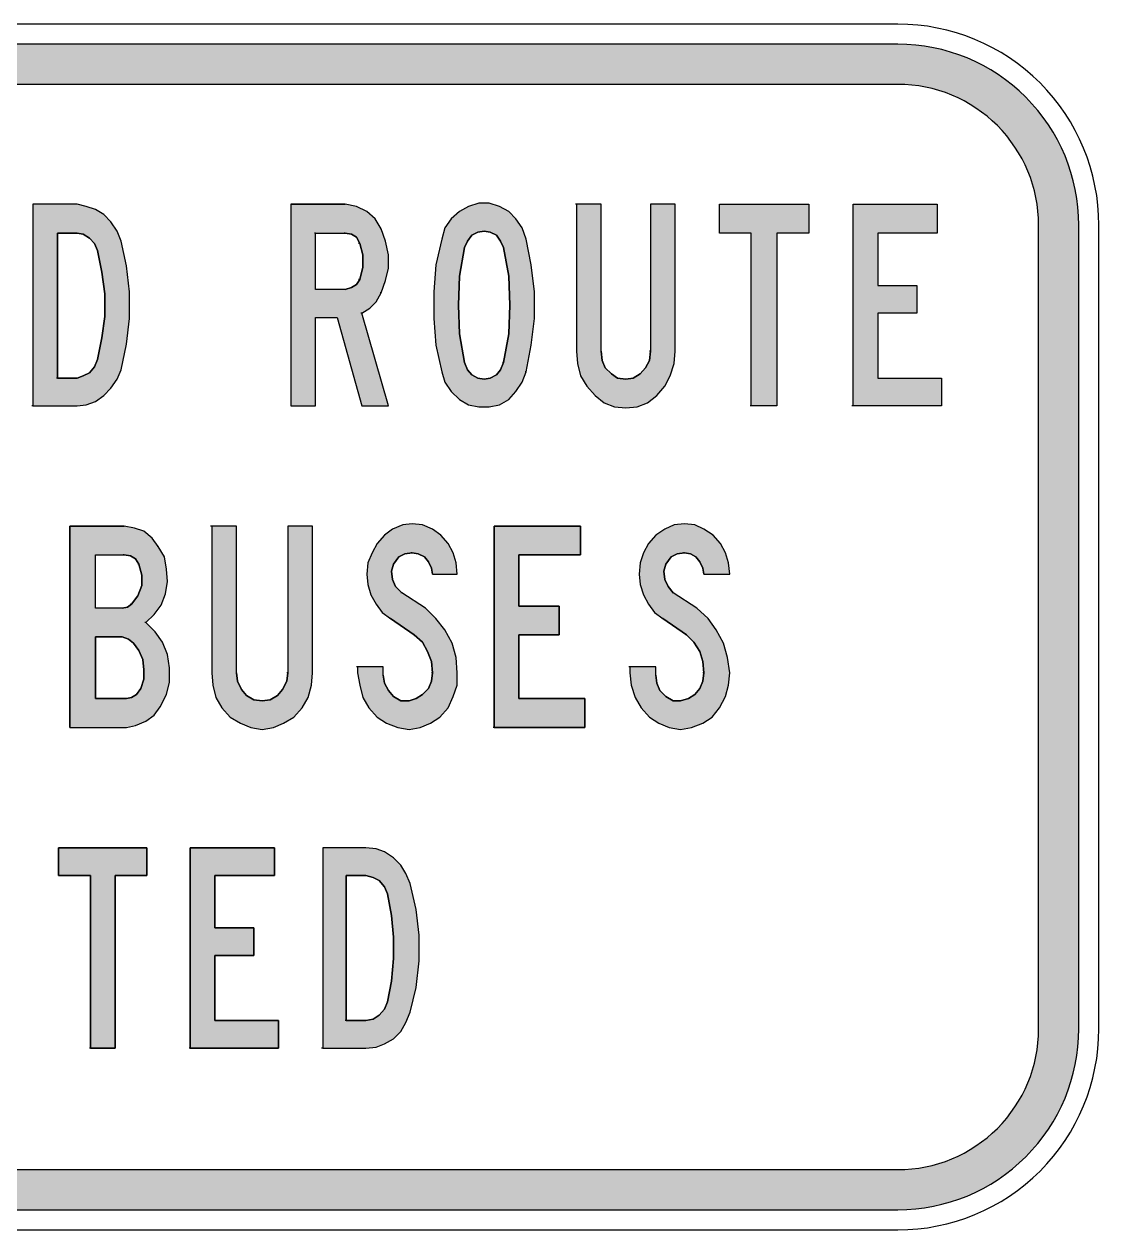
# Model space of a CAD drawing. Extents: x 129 to 279, y 163 to 249.
# Drawn here: x 212 to 278.9, y 173.9 to 248.9 of the extents above; entities that cross this region are included whole.
import ezdxf

# ---------------------------------------------------------------- set-up
doc = ezdxf.new("R2010")
doc.units = 0
doc.header["$MEASUREMENT"] = 0
doc.linetypes.add('CENTERX2', pattern=[101.6, 63.5, -12.7, 12.7, -12.7])
doc.layers.get('0').update_dxf_attribs({"linetype": 'CONTINUOUS'})
doc.layers.add('T25', color=1, linetype='CONTINUOUS')
doc.layers.add('T35', color=3, linetype='CONTINUOUS')

msp = doc.modelspace()

# ---------------------------------------------------------------- hatches: boundary and pattern name
at = {"layer": 'T25', "linetype": 'CENTERX2'}
h = msp.add_hatch(color=256, dxfattribs=at)
edge = h.paths.add_edge_path(flags=16)
edge.add_line((141.369, 177.676), (266.369, 177.676))
edge.add_arc((266.369, 186.426), 8.75, 270, 360)
edge.add_line((275.119, 186.426), (275.119, 236.426))
edge.add_arc((266.369, 236.426), 8.75, 0, 90)
edge.add_line((266.369, 245.176), (141.369, 245.176))
edge.add_arc((141.369, 236.426), 8.75, 90, 180)
edge.add_line((132.619, 236.426), (132.619, 186.426))
edge.add_arc((141.369, 186.426), 8.75, 180, 270)
edge = h.paths.add_edge_path()
edge.add_line((141.369, 175.176), (266.369, 175.176))
edge.add_arc((266.369, 186.426), 11.25, 270, 360)
edge.add_line((277.619, 186.426), (277.619, 236.426))
edge.add_arc((266.369, 236.426), 11.25, 0, 90)
edge.add_line((266.369, 247.676), (141.369, 247.676))
edge.add_arc((141.369, 236.426), 11.25, 90, 180)
edge.add_line((130.119, 236.426), (130.119, 186.426))
edge.add_arc((141.369, 186.426), 11.25, 180, 270)
h = msp.add_hatch(color=256, dxfattribs=at)
h.paths.add_polyline_path([(233.915, 231.644), (234.235, 232.219), (234.49, 232.986), (234.682, 233.753), (234.682, 234.584), (234.49, 235.415), (234.235, 236.183), (233.851, 236.822), (233.34, 237.269), (232.7, 237.589), (231.997, 237.717), (231.933, 237.717), (228.609, 237.717), (228.609, 225.187), (230.143, 225.187), (230.143, 230.685), (231.486, 230.685), (233.02, 225.187), (234.682, 225.187), (233.02, 230.941), (233.531, 231.26)])
h.paths.add_polyline_path([(231.997, 232.411), (230.143, 232.411), (230.143, 235.927), (231.997, 235.927), (232.381, 235.863), (232.7, 235.671), (232.892, 235.288), (233.084, 234.584), (233.084, 233.817), (232.892, 233.05), (232.7, 232.731), (232.381, 232.539)], flags=16)
h.paths.add_polyline_path([(243.76, 232.283), (243.568, 233.945), (243.248, 235.543), (242.992, 236.247), (242.609, 236.822), (242.161, 237.269), (241.586, 237.589), (240.947, 237.781), (240.308, 237.781), (239.668, 237.589), (239.093, 237.269), (238.582, 236.822), (238.198, 236.247), (238.006, 235.543), (237.623, 233.945), (237.495, 232.283), (237.495, 230.621), (237.623, 228.959), (238.006, 227.297), (238.198, 226.658), (238.582, 226.082), (239.093, 225.571), (239.668, 225.251), (240.308, 225.123), (240.947, 225.123), (241.586, 225.251), (242.161, 225.571), (242.609, 226.082), (242.992, 226.658), (243.248, 227.297), (243.568, 228.959), (243.76, 230.621)])
h.paths.add_polyline_path([(239.029, 231.452), (239.093, 233.242), (239.413, 235.032), (239.604, 235.415), (239.86, 235.799), (240.244, 235.991), (240.627, 236.055), (241.011, 235.991), (241.394, 235.799), (241.65, 235.415), (241.842, 235.032), (242.161, 233.242), (242.225, 231.452), (242.161, 229.662), (241.842, 227.872), (241.65, 227.425), (241.394, 227.105), (241.011, 226.913), (240.627, 226.849), (240.244, 226.913), (239.86, 227.105), (239.604, 227.425), (239.413, 227.872), (239.093, 229.662)], flags=16)
h.paths.add_polyline_path([(247.915, 237.717), (246.381, 237.717), (246.381, 228.575), (246.444, 227.808), (246.636, 227.041), (247.02, 226.402), (247.531, 225.827), (248.106, 225.379), (248.746, 225.123), (249.449, 225.06), (250.152, 225.123), (250.791, 225.379), (251.367, 225.827), (251.878, 226.402), (252.198, 227.041), (252.453, 227.808), (252.517, 228.575), (252.517, 237.717), (250.983, 237.717), (250.983, 228.575), (250.919, 228), (250.664, 227.553), (250.344, 227.169), (249.896, 226.913), (249.449, 226.849), (248.938, 226.913), (248.554, 227.169), (248.17, 227.553), (247.979, 228), (247.915, 228.575)])
h.paths.add_polyline_path([(252.389, 213.553), (252.07, 213.937), (251.878, 214.384), (251.814, 214.895), (251.942, 215.343), (252.262, 215.79), (252.645, 215.982), (253.093, 216.046), (253.476, 215.982), (253.796, 215.79), (254.052, 215.471), (254.243, 215.087), (254.307, 214.704), (255.905, 214.704), (255.841, 215.407), (255.65, 216.046), (255.33, 216.621), (254.883, 217.133), (254.307, 217.516), (253.732, 217.772), (253.093, 217.836), (252.453, 217.772), (251.878, 217.516), (251.303, 217.133), (250.855, 216.621), (250.536, 216.046), (250.344, 215.407), (250.28, 214.704), (250.344, 214.064), (250.536, 213.425), (250.855, 212.85), (251.239, 212.338), (251.75, 211.955), (253.221, 210.932), (253.668, 210.485), (254.052, 209.909), (254.243, 209.27), (254.307, 208.567), (254.243, 208.055), (254.052, 207.608), (253.732, 207.224), (253.348, 206.969), (252.837, 206.841), (252.773, 206.841), (252.389, 206.841), (251.942, 207.097), (251.558, 207.48), (251.367, 207.928), (251.303, 208.439), (251.303, 208.95), (249.705, 208.95), (249.705, 208.567), (249.769, 207.8), (250.024, 207.033), (250.408, 206.393), (250.919, 205.818), (251.495, 205.434), (252.134, 205.179), (252.837, 205.051), (253.54, 205.179), (254.243, 205.434), (254.819, 205.818), (255.266, 206.393), (255.65, 207.097), (255.841, 207.8), (255.905, 208.567), (255.778, 209.526), (255.522, 210.421), (255.074, 211.252), (254.563, 211.955), (253.86, 212.594)])
h.paths.add_polyline_path([(245.294, 212.722), (242.801, 212.722), (242.801, 215.918), (246.636, 215.918), (246.636, 217.708), (241.266, 217.708), (241.266, 205.179), (246.892, 205.179), (246.892, 206.969), (242.801, 206.969), (242.801, 210.932), (245.294, 210.932)])
h.paths.add_polyline_path([(238.198, 211.252), (237.623, 211.955), (236.983, 212.594), (235.513, 213.553), (235.13, 213.937), (234.938, 214.384), (234.874, 214.895), (235.002, 215.343), (235.321, 215.79), (235.705, 215.982), (236.152, 216.046), (236.536, 215.982), (236.92, 215.79), (237.175, 215.471), (237.367, 215.087), (237.431, 214.704), (238.965, 214.704), (238.901, 215.407), (238.709, 216.046), (238.39, 216.621), (237.942, 217.133), (237.431, 217.516), (236.792, 217.772), (236.152, 217.836), (235.577, 217.772), (234.938, 217.516), (234.426, 217.133), (233.979, 216.621), (233.659, 216.046), (233.404, 215.407), (233.34, 214.704), (233.404, 214.064), (233.595, 213.425), (233.915, 212.85), (234.299, 212.338), (234.81, 211.955), (236.28, 210.932), (236.792, 210.485), (237.111, 209.909), (237.367, 209.27), (237.431, 208.567), (237.367, 208.055), (237.175, 207.608), (236.792, 207.224), (236.408, 206.969), (235.961, 206.841), (235.897, 206.841), (235.449, 206.841), (235.002, 207.097), (234.682, 207.48), (234.426, 207.928), (234.363, 208.439), (234.363, 208.95), (232.764, 208.95), (232.764, 208.567), (232.892, 207.8), (233.084, 207.033), (233.468, 206.393), (233.979, 205.818), (234.554, 205.434), (235.257, 205.179), (235.961, 205.051), (236.664, 205.179), (237.303, 205.434), (237.878, 205.818), (238.39, 206.393), (238.709, 207.097), (238.965, 207.8), (238.965, 208.567), (238.901, 209.526), (238.646, 210.421)])
h.paths.add_polyline_path([(225.221, 217.708), (223.687, 217.708), (223.687, 208.567), (223.751, 207.8), (223.943, 207.033), (224.326, 206.393), (224.838, 205.818), (225.477, 205.434), (226.116, 205.179), (226.819, 205.051), (227.522, 205.179), (228.162, 205.434), (228.801, 205.818), (229.312, 206.393), (229.696, 207.033), (229.888, 207.8), (229.952, 208.567), (229.952, 217.708), (228.417, 217.708), (228.417, 208.567), (228.354, 208.055), (228.098, 207.544), (227.778, 207.16), (227.331, 206.905), (226.819, 206.841), (226.308, 206.905), (225.86, 207.16), (225.541, 207.544), (225.285, 208.055), (225.221, 208.567)])
h.paths.add_polyline_path([(219.596, 211.699), (220.107, 212.211), (220.555, 212.786), (220.81, 213.489), (220.938, 214.256), (220.874, 215.023), (220.746, 215.79), (220.363, 216.43), (219.979, 216.941), (219.468, 217.389), (218.893, 217.58), (218.253, 217.708), (218.189, 217.708), (214.865, 217.708), (214.865, 205.179), (218.381, 205.179), (218.956, 205.307), (219.596, 205.562), (220.107, 205.946), (220.491, 206.457), (220.874, 207.224), (221.066, 207.991), (221.066, 208.886), (220.938, 209.717), (220.619, 210.485), (220.171, 211.124)])
h.paths.add_polyline_path([(218.125, 210.804), (218.509, 210.676), (218.829, 210.421), (219.148, 209.973), (219.404, 209.398), (219.468, 208.759), (219.468, 208.183), (219.276, 207.608), (219.02, 207.224), (218.701, 207.033), (218.381, 206.969), (216.463, 206.969), (216.463, 210.804)], flags=16)
h.paths.add_polyline_path([(216.463, 212.594), (216.463, 215.918), (218.253, 215.918), (218.637, 215.854), (218.956, 215.663), (219.148, 215.343), (219.34, 214.64), (219.34, 214), (219.084, 213.361), (218.701, 212.85), (218.445, 212.658), (218.125, 212.594)], flags=16)
h = msp.add_hatch(color=256, dxfattribs=at)
h.paths.add_polyline_path([(269.074, 225.187), (263.576, 225.187), (263.576, 237.717), (268.818, 237.717), (268.818, 235.927), (265.111, 235.927), (265.111, 232.667), (267.54, 232.667), (267.54, 230.941), (265.111, 230.941), (265.111, 226.913), (269.074, 226.913)])
h.paths.add_polyline_path([(258.846, 225.187), (257.248, 225.187), (257.248, 235.927), (255.266, 235.927), (255.266, 237.717), (260.828, 237.717), (260.828, 235.927), (258.846, 235.927)])
h.paths.add_polyline_path([(193.322, 225.187), (191.788, 225.187), (191.788, 237.717), (193.322, 237.717)])
h.paths.add_polyline_path([(166.921, 225.187), (165.387, 225.187), (165.387, 237.717), (166.921, 237.717), (166.921, 232.667), (169.798, 232.667), (169.798, 237.717), (171.332, 237.717), (171.332, 225.187), (169.798, 225.187), (169.798, 230.941), (166.921, 230.941)])
h.paths.add_polyline_path([(160.656, 225.187), (159.122, 225.187), (159.122, 235.927), (157.141, 235.927), (157.141, 237.717), (162.638, 237.717), (162.638, 235.927), (160.656, 235.927)])
h.paths.add_polyline_path([(142.885, 230.429), (142.118, 234.201), (141.351, 230.429)], flags=16)
h.paths.add_polyline_path([(140.2, 225.187), (138.666, 225.187), (141.223, 237.717), (142.949, 237.717), (145.506, 225.187), (143.972, 225.187), (143.205, 228.703), (140.967, 228.703)])
edge = h.paths.add_edge_path()
edge.add_line((263.576, 225.187), (263.513, 225.187))
edge.add_line((257.248, 225.187), (257.184, 225.187))
edge.add_line((191.788, 225.187), (191.724, 225.187))
edge.add_line((165.387, 225.187), (165.323, 225.187))
edge.add_line((159.122, 225.187), (159.058, 225.187))
edge.add_line((142.118, 234.201), (142.054, 234.201))
edge.add_line((141.351, 230.429), (141.287, 230.429))
edge.add_line((142.885, 230.429), (142.821, 230.429))
edge.add_line((138.666, 225.187), (138.602, 225.187))
h = msp.add_hatch(color=256, dxfattribs=at)
h.paths.add_polyline_path([(218.381, 233.881), (218.062, 235.415), (217.806, 236.055), (217.422, 236.63), (216.975, 237.078), (216.463, 237.397), (215.888, 237.589), (215.313, 237.717), (212.564, 237.717), (212.564, 225.187), (215.313, 225.187), (215.888, 225.251), (216.463, 225.443), (216.975, 225.827), (217.422, 226.274), (217.806, 226.849), (218.062, 227.425), (218.381, 229.023), (218.573, 230.621), (218.573, 232.283)])
h.paths.add_polyline_path([(214.098, 235.927), (215.313, 235.927), (215.696, 235.863), (216.08, 235.607), (216.399, 235.288), (216.591, 234.84), (216.847, 233.498), (217.039, 232.155), (217.039, 230.749), (216.847, 229.407), (216.591, 228.064), (216.399, 227.617), (216.08, 227.233), (215.696, 227.041), (215.313, 226.913), (214.098, 226.913)], flags=16)
h = msp.add_hatch(color=256, dxfattribs=at)
h.paths.add_polyline_path([(175.104, 192.713), (172.674, 192.713), (172.674, 195.973), (176.382, 195.973), (176.382, 197.699), (171.14, 197.699), (171.14, 185.234), (176.638, 185.234), (176.638, 186.96), (172.674, 186.96), (172.674, 190.987), (175.104, 190.987)])
h.paths.add_polyline_path([(185.651, 197.699), (183.925, 197.699), (182.647, 193.928), (181.304, 197.699), (179.578, 197.699), (181.88, 191.69), (179.323, 185.234), (181.113, 185.234), (182.647, 189.453), (184.181, 185.234), (185.907, 185.234), (183.414, 191.69)])
h.paths.add_polyline_path([(190.254, 192.202), (190.446, 193.736), (190.829, 195.206), (191.085, 195.654), (191.469, 195.973), (191.916, 196.101), (192.363, 195.973), (192.747, 195.654), (193.003, 195.206), (193.131, 194.695), (194.665, 194.695), (194.601, 195.398), (194.345, 196.037), (194.026, 196.677), (193.642, 197.124), (193.067, 197.508), (192.491, 197.763), (191.916, 197.827), (191.277, 197.763), (190.638, 197.508), (190.126, 197.06), (189.679, 196.485), (189.423, 195.846), (189.039, 194.439), (188.784, 192.969), (188.72, 191.435), (188.784, 189.964), (189.039, 188.494), (189.423, 187.088), (189.679, 186.449), (190.126, 185.873), (190.638, 185.426), (191.277, 185.17), (191.916, 185.106), (192.491, 185.17), (193.067, 185.362), (193.642, 185.745), (194.026, 186.257), (194.345, 186.832), (194.601, 187.535), (194.665, 188.239), (194.665, 188.43), (194.601, 188.43), (193.131, 188.43), (193.131, 188.239), (193.003, 187.663), (192.747, 187.216), (192.363, 186.96), (191.916, 186.832), (191.469, 186.96), (191.085, 187.28), (190.829, 187.727), (190.446, 189.197), (190.254, 190.668)])
h.paths.add_polyline_path([(201.313, 192.713), (198.884, 192.713), (198.884, 195.973), (202.592, 195.973), (202.592, 197.699), (197.35, 197.699), (197.35, 185.234), (202.847, 185.234), (202.847, 186.96), (198.884, 186.96), (198.884, 190.987), (201.313, 190.987)])
h.paths.add_polyline_path([(211.094, 192.202), (211.413, 192.969), (211.541, 193.8), (211.541, 194.631), (211.413, 195.462), (211.094, 196.229), (210.71, 196.805), (210.199, 197.316), (209.623, 197.572), (208.92, 197.699), (208.856, 197.699), (205.532, 197.699), (205.532, 185.234), (207.066, 185.234), (207.066, 190.732), (208.92, 190.732), (209.623, 190.796), (210.199, 191.115), (210.71, 191.563)])
h.paths.add_polyline_path([(207.066, 192.458), (207.066, 195.973), (208.92, 195.973), (209.304, 195.91), (209.623, 195.654), (209.815, 195.334), (210.007, 194.567), (210.007, 193.8), (209.815, 193.097), (209.623, 192.777), (209.304, 192.522), (208.92, 192.458)], flags=16)
h.paths.add_polyline_path([(217.678, 195.973), (219.66, 195.973), (219.66, 197.699), (214.162, 197.699), (214.162, 195.973), (216.144, 195.973), (216.144, 185.234), (217.678, 185.234)])
h.paths.add_polyline_path([(226.308, 192.713), (223.879, 192.713), (223.879, 195.973), (227.586, 195.973), (227.586, 197.699), (222.345, 197.699), (222.345, 185.234), (227.842, 185.234), (227.842, 186.96), (223.879, 186.96), (223.879, 190.987), (226.308, 190.987)])
h.paths.add_polyline_path([(236.6, 192.266), (236.408, 193.864), (236.025, 195.462), (235.769, 196.101), (235.449, 196.613), (235.002, 197.06), (234.426, 197.444), (233.915, 197.636), (233.276, 197.699), (230.591, 197.699), (230.591, 185.234), (233.276, 185.234), (233.915, 185.298), (234.426, 185.49), (235.002, 185.809), (235.449, 186.257), (235.769, 186.832), (236.025, 187.471), (236.408, 189.006), (236.6, 190.668)])
h.paths.add_polyline_path([(232.061, 195.973), (233.276, 195.973), (233.723, 195.846), (234.107, 195.654), (234.426, 195.27), (234.618, 194.823), (234.874, 193.48), (235.002, 192.138), (235.002, 190.796), (234.874, 189.389), (234.618, 188.111), (234.426, 187.663), (234.107, 187.28), (233.723, 187.024), (233.276, 186.96), (232.061, 186.96)], flags=16)

# ---------------------------------------------------------------- linework, layer by layer
at = {"color": 1}
for p, q in [((240.308, 237.781), (239.668, 237.589)), ((240.947, 237.781), (240.308, 237.781)), ((241.586, 237.589), (240.947, 237.781)), ((215.313, 237.717), (212.564, 237.717)), ((212.564, 237.717), (212.564, 225.187)), ((215.888, 237.589), (215.313, 237.717)), ((216.463, 237.397), (215.888, 237.589)), ((216.975, 237.078), (216.463, 237.397)), ((217.422, 236.63), (216.975, 237.078)), ((228.609, 237.717), (228.609, 225.187)), ((228.609, 237.717), (231.997, 237.717)), ((231.997, 237.717), (231.933, 237.717)), ((231.997, 237.717), (231.933, 237.717)), ((232.7, 237.589), (231.997, 237.717)), ((233.34, 237.269), (232.7, 237.589)), ((233.851, 236.822), (233.34, 237.269)), ((239.093, 237.269), (238.582, 236.822)), ((239.668, 237.589), (239.093, 237.269)), ((242.161, 237.269), (241.586, 237.589)), ((242.609, 236.822), (242.161, 237.269)), ((246.381, 237.717), (246.317, 237.717)), ((246.381, 237.717), (246.381, 228.575)), ((247.915, 237.717), (246.381, 237.717)), ((247.915, 228.575), (247.915, 237.717)), ((252.517, 237.717), (250.983, 237.717)), ((250.983, 237.717), (250.983, 228.575)), ((252.517, 228.575), (252.517, 237.717)), ((255.266, 235.927), (255.266, 237.717)), ((255.266, 237.717), (260.828, 237.717)), ((260.828, 237.717), (260.828, 235.927)), ((263.576, 225.187), (263.576, 237.717)), ((263.576, 237.717), (268.818, 237.717)), ((268.818, 237.717), (268.818, 235.927)), ((217.806, 236.055), (217.422, 236.63)), ((234.235, 236.183), (233.851, 236.822)), ((238.582, 236.822), (238.198, 236.247)), ((242.992, 236.247), (242.609, 236.822)), ((215.313, 235.927), (214.098, 235.927)), ((214.098, 235.927), (214.098, 226.913)), ((215.696, 235.863), (215.313, 235.927)), ((216.08, 235.607), (215.696, 235.863)), ((216.399, 235.288), (216.08, 235.607)), ((218.062, 235.415), (217.806, 236.055)), ((230.143, 235.927), (230.08, 235.927)), ((230.143, 235.927), (231.997, 235.927)), ((230.143, 232.411), (230.143, 235.927)), ((231.997, 235.927), (231.933, 235.927)), ((231.997, 235.927), (231.933, 235.927)), ((232.381, 235.863), (231.997, 235.927)), ((232.7, 235.671), (232.381, 235.863)), ((232.892, 235.288), (232.7, 235.671)), ((234.235, 236.183), (234.171, 236.183)), ((234.49, 235.415), (234.235, 236.183)), ((238.006, 235.543), (237.623, 233.945)), ((238.198, 236.247), (238.006, 235.543)), ((239.86, 235.799), (239.604, 235.415)), ((240.244, 235.991), (239.86, 235.799)), ((240.627, 236.055), (240.244, 235.991)), ((241.011, 235.991), (240.627, 236.055)), ((241.394, 235.799), (241.011, 235.991)), ((241.65, 235.415), (241.394, 235.799)), ((243.248, 235.543), (242.992, 236.247)), ((243.568, 233.945), (243.248, 235.543)), ((257.248, 235.927), (255.266, 235.927)), ((257.248, 225.187), (257.248, 235.927)), ((260.828, 235.927), (258.846, 235.927)), ((258.846, 235.927), (258.846, 225.187)), ((268.818, 235.927), (265.111, 235.927)), ((265.111, 235.927), (265.111, 232.667)), ((216.591, 234.84), (216.399, 235.288)), ((216.847, 233.498), (216.591, 234.84)), ((218.381, 233.881), (218.062, 235.415)), ((232.892, 235.288), (232.828, 235.288)), ((233.084, 234.584), (232.892, 235.288)), ((234.682, 234.584), (234.49, 235.415)), ((239.413, 235.032), (239.093, 233.242)), ((239.604, 235.415), (239.413, 235.032)), ((241.842, 235.032), (241.65, 235.415)), ((242.161, 233.242), (241.842, 235.032)), ((233.084, 233.817), (233.084, 234.584)), ((234.682, 233.753), (234.682, 234.584)), ((217.039, 232.155), (216.847, 233.498)), ((218.573, 232.283), (218.381, 233.881)), ((232.892, 233.05), (233.084, 233.817)), ((234.49, 232.986), (234.682, 233.753)), ((237.623, 233.945), (237.495, 232.283)), ((243.76, 232.283), (243.568, 233.945)), ((231.997, 232.411), (232.381, 232.539)), ((232.381, 232.539), (232.7, 232.731)), ((232.7, 232.731), (232.892, 233.05)), ((232.892, 233.05), (232.828, 233.05)), ((234.235, 232.219), (234.49, 232.986)), ((239.093, 233.242), (239.029, 231.452)), ((242.225, 231.452), (242.161, 233.242)), ((265.111, 232.667), (267.54, 232.667)), ((267.54, 232.667), (267.54, 230.941)), ((217.039, 230.749), (217.039, 232.155)), ((218.573, 230.621), (218.573, 232.283)), ((231.997, 232.411), (230.143, 232.411)), ((233.915, 231.644), (234.235, 232.219)), ((234.235, 232.219), (234.171, 232.219)), ((237.495, 232.283), (237.495, 230.621)), ((243.76, 230.621), (243.76, 232.283)), ((233.02, 230.941), (233.531, 231.26)), ((233.531, 231.26), (233.915, 231.644)), ((239.029, 231.452), (239.093, 229.662)), ((242.161, 229.662), (242.225, 231.452)), ((216.847, 229.407), (217.039, 230.749)), ((218.381, 229.023), (218.573, 230.621)), ((230.143, 225.187), (230.143, 230.685)), ((230.143, 230.685), (231.486, 230.685)), ((231.486, 230.685), (233.02, 225.187)), ((233.02, 230.941), (232.956, 230.941)), ((234.682, 225.187), (233.02, 230.941)), ((237.495, 230.621), (237.623, 228.959)), ((243.568, 228.959), (243.76, 230.621)), ((267.54, 230.941), (265.111, 230.941)), ((265.111, 230.941), (265.111, 226.913)), ((239.093, 229.662), (239.413, 227.872)), ((241.842, 227.872), (242.161, 229.662)), ((216.591, 228.064), (216.847, 229.407)), ((218.062, 227.425), (218.381, 229.023)), ((237.623, 228.959), (238.006, 227.297)), ((243.248, 227.297), (243.568, 228.959)), ((216.399, 227.617), (216.591, 228.064)), ((246.381, 228.575), (246.444, 227.808)), ((247.915, 228.575), (247.979, 228)), ((247.979, 228), (248.17, 227.553)), ((250.664, 227.553), (250.919, 228)), ((250.983, 228.575), (250.919, 228.575)), ((250.919, 228), (250.983, 228.575)), ((250.983, 228.575), (250.919, 228.575)), ((252.453, 227.808), (252.517, 228.575)), ((216.08, 227.233), (216.399, 227.617)), ((217.806, 226.849), (218.062, 227.425)), ((238.006, 227.297), (238.198, 226.658)), ((239.413, 227.872), (239.604, 227.425)), ((239.604, 227.425), (239.86, 227.105)), ((241.394, 227.105), (241.65, 227.425)), ((241.65, 227.425), (241.842, 227.872)), ((241.842, 227.872), (241.778, 227.872)), ((242.992, 226.658), (243.248, 227.297)), ((243.248, 227.297), (243.184, 227.297)), ((246.444, 227.808), (246.636, 227.041)), ((248.17, 227.553), (248.554, 227.169)), ((250.344, 227.169), (250.664, 227.553)), ((252.198, 227.041), (252.453, 227.808)), ((214.098, 226.913), (214.034, 226.913)), ((214.098, 226.913), (215.313, 226.913)), ((215.313, 226.913), (215.696, 227.041)), ((215.696, 227.041), (216.08, 227.233)), ((217.422, 226.274), (217.806, 226.849)), ((238.198, 226.658), (238.582, 226.082)), ((239.86, 227.105), (240.244, 226.913)), ((240.244, 226.913), (240.627, 226.849)), ((240.627, 226.849), (241.011, 226.913)), ((241.011, 226.913), (241.394, 227.105)), ((242.609, 226.082), (242.992, 226.658)), ((246.636, 227.041), (247.02, 226.402)), ((248.554, 227.169), (248.938, 226.913)), ((248.938, 226.913), (249.449, 226.849)), ((249.449, 226.849), (249.385, 226.849)), ((249.449, 226.849), (249.896, 226.913)), ((249.896, 226.913), (250.344, 227.169)), ((251.878, 226.402), (252.198, 227.041)), ((265.111, 226.913), (269.074, 226.913)), ((269.074, 226.913), (269.074, 225.187)), ((216.463, 225.443), (216.975, 225.827)), ((216.975, 225.827), (217.422, 226.274)), ((238.582, 226.082), (239.093, 225.571)), ((242.161, 225.571), (242.609, 226.082)), ((247.02, 226.402), (247.531, 225.827)), ((247.531, 225.827), (248.106, 225.379)), ((250.791, 225.379), (251.367, 225.827)), ((251.367, 225.827), (251.878, 226.402)), ((212.564, 225.187), (212.5, 225.187)), ((212.564, 225.187), (215.313, 225.187)), ((215.313, 225.187), (215.888, 225.251)), ((215.888, 225.251), (216.463, 225.443)), ((228.609, 225.187), (230.143, 225.187)), ((233.02, 225.187), (234.682, 225.187)), ((239.093, 225.571), (239.668, 225.251)), ((239.668, 225.251), (240.308, 225.123)), ((240.308, 225.123), (240.947, 225.123)), ((240.947, 225.123), (241.586, 225.251)), ((241.586, 225.251), (242.161, 225.571)), ((248.106, 225.379), (248.746, 225.123)), ((248.746, 225.123), (249.449, 225.06)), ((249.449, 225.06), (250.152, 225.123)), ((250.152, 225.123), (250.791, 225.379)), ((257.248, 225.187), (257.184, 225.187)), ((258.846, 225.187), (257.248, 225.187)), ((263.576, 225.187), (263.513, 225.187)), ((269.074, 225.187), (263.576, 225.187)), ((214.865, 205.179), (214.865, 217.708)), ((214.865, 217.708), (218.253, 217.708)), ((218.253, 217.708), (218.189, 217.708)), ((218.253, 217.708), (218.189, 217.708)), ((218.893, 217.58), (218.253, 217.708)), ((219.468, 217.389), (218.893, 217.58)), ((223.687, 217.708), (223.623, 217.708)), ((223.687, 217.708), (223.687, 208.567)), ((225.221, 217.708), (223.687, 217.708)), ((225.221, 208.567), (225.221, 217.708)), ((229.952, 217.708), (228.417, 217.708)), ((228.417, 217.708), (228.417, 208.567)), ((229.952, 208.567), (229.952, 217.708)), ((234.938, 217.516), (234.426, 217.133)), ((235.577, 217.772), (234.938, 217.516)), ((236.152, 217.836), (235.577, 217.772)), ((236.792, 217.772), (236.152, 217.836)), ((237.431, 217.516), (236.792, 217.772)), ((237.942, 217.133), (237.431, 217.516)), ((241.266, 205.179), (241.266, 217.708)), ((241.266, 217.708), (246.636, 217.708)), ((246.636, 217.708), (246.636, 215.918)), ((251.878, 217.516), (251.303, 217.133)), ((252.453, 217.772), (251.878, 217.516)), ((253.093, 217.836), (252.453, 217.772)), ((253.732, 217.772), (253.093, 217.836)), ((254.307, 217.516), (253.732, 217.772)), ((254.883, 217.133), (254.307, 217.516)), ((219.979, 216.941), (219.468, 217.389)), ((220.363, 216.43), (219.979, 216.941)), ((234.426, 217.133), (233.979, 216.621)), ((238.39, 216.621), (237.942, 217.133)), ((251.303, 217.133), (250.855, 216.621)), ((255.33, 216.621), (254.883, 217.133)), ((220.363, 216.43), (220.299, 216.43)), ((220.746, 215.79), (220.363, 216.43)), ((233.659, 216.046), (233.404, 215.407)), ((233.979, 216.621), (233.659, 216.046)), ((236.152, 216.046), (235.705, 215.982)), ((236.152, 216.046), (236.089, 216.046)), ((236.536, 215.982), (236.152, 216.046)), ((238.709, 216.046), (238.39, 216.621)), ((238.901, 215.407), (238.709, 216.046)), ((250.536, 216.046), (250.344, 215.407)), ((250.855, 216.621), (250.536, 216.046)), ((253.093, 216.046), (252.645, 215.982)), ((253.093, 216.046), (253.029, 216.046)), ((253.476, 215.982), (253.093, 216.046)), ((255.65, 216.046), (255.33, 216.621)), ((255.841, 215.407), (255.65, 216.046)), ((216.463, 212.594), (216.463, 215.918)), ((216.463, 215.918), (218.253, 215.918)), ((218.253, 215.918), (218.189, 215.918)), ((218.253, 215.918), (218.189, 215.918)), ((218.637, 215.854), (218.253, 215.918)), ((218.956, 215.663), (218.637, 215.854)), ((219.148, 215.343), (218.956, 215.663)), ((219.148, 215.343), (219.084, 215.343)), ((219.34, 214.64), (219.148, 215.343)), ((220.874, 215.023), (220.746, 215.79)), ((233.404, 215.407), (233.34, 214.704)), ((235.002, 215.343), (234.874, 214.895)), ((235.321, 215.79), (235.002, 215.343)), ((235.705, 215.982), (235.321, 215.79)), ((236.92, 215.79), (236.536, 215.982)), ((237.175, 215.471), (236.92, 215.79)), ((237.367, 215.087), (237.175, 215.471)), ((238.965, 214.704), (238.901, 215.407)), ((246.636, 215.918), (242.801, 215.918)), ((242.801, 215.918), (242.801, 212.722)), ((250.344, 215.407), (250.28, 214.704)), ((251.942, 215.343), (251.814, 214.895)), ((252.262, 215.79), (251.942, 215.343)), ((252.645, 215.982), (252.262, 215.79)), ((253.796, 215.79), (253.476, 215.982)), ((254.052, 215.471), (253.796, 215.79)), ((254.243, 215.087), (254.052, 215.471)), ((255.905, 214.704), (255.841, 215.407)), ((219.34, 214), (219.34, 214.64)), ((220.938, 214.256), (220.874, 215.023)), ((233.34, 214.704), (233.404, 214.064)), ((234.874, 214.895), (234.938, 214.384)), ((237.431, 214.704), (237.367, 215.087)), ((237.431, 214.704), (238.965, 214.704)), ((250.28, 214.704), (250.344, 214.064)), ((251.814, 214.895), (251.878, 214.384)), ((254.307, 214.704), (254.243, 215.087)), ((254.307, 214.704), (255.905, 214.704)), ((219.084, 213.361), (219.34, 214)), ((220.81, 213.489), (220.938, 214.256)), ((233.404, 214.064), (233.595, 213.425)), ((234.938, 214.384), (235.13, 213.937)), ((235.13, 213.937), (235.513, 213.553)), ((250.344, 214.064), (250.536, 213.425)), ((251.878, 214.384), (252.07, 213.937)), ((252.07, 213.937), (252.389, 213.553)), ((218.701, 212.85), (219.084, 213.361)), ((220.555, 212.786), (220.81, 213.489)), ((233.595, 213.425), (233.915, 212.85)), ((235.513, 213.553), (235.449, 213.553)), ((235.513, 213.553), (235.449, 213.553)), ((236.983, 212.594), (235.513, 213.553)), ((250.536, 213.425), (250.855, 212.85)), ((252.389, 213.553), (252.326, 213.553)), ((252.389, 213.553), (252.326, 213.553)), ((253.86, 212.594), (252.389, 213.553)), ((218.125, 212.594), (216.463, 212.594)), ((218.125, 212.594), (218.445, 212.658)), ((218.445, 212.658), (218.701, 212.85)), ((218.701, 212.85), (218.637, 212.85)), ((220.107, 212.211), (220.555, 212.786)), ((233.915, 212.85), (234.299, 212.338)), ((234.299, 212.338), (234.81, 211.955)), ((237.623, 211.955), (236.983, 212.594)), ((242.801, 212.722), (245.294, 212.722)), ((245.294, 212.722), (245.294, 210.932)), ((250.855, 212.85), (251.239, 212.338)), ((251.239, 212.338), (251.75, 211.955)), ((254.563, 211.955), (253.86, 212.594)), ((219.596, 211.699), (219.532, 211.699)), ((219.596, 211.699), (220.107, 212.211)), ((220.171, 211.124), (219.596, 211.699)), ((234.81, 211.955), (234.746, 211.955)), ((234.81, 211.955), (234.746, 211.955)), ((236.28, 210.932), (234.81, 211.955)), ((238.198, 211.252), (237.623, 211.955)), ((251.75, 211.955), (251.686, 211.955)), ((251.75, 211.955), (251.686, 211.955)), ((253.221, 210.932), (251.75, 211.955)), ((255.074, 211.252), (254.563, 211.955)), ((218.125, 210.804), (216.463, 210.804)), ((216.463, 210.804), (216.463, 206.969)), ((218.125, 210.804), (218.062, 210.804)), ((218.509, 210.676), (218.125, 210.804)), ((220.619, 210.485), (220.171, 211.124)), ((236.28, 210.932), (236.216, 210.932)), ((236.792, 210.485), (236.28, 210.932)), ((238.646, 210.421), (238.198, 211.252)), ((245.294, 210.932), (242.801, 210.932)), ((242.801, 210.932), (242.801, 206.969)), ((253.221, 210.932), (253.157, 210.932)), ((253.668, 210.485), (253.221, 210.932)), ((255.522, 210.421), (255.074, 211.252)), ((218.829, 210.421), (218.509, 210.676)), ((219.148, 209.973), (218.829, 210.421)), ((220.938, 209.717), (220.619, 210.485)), ((237.111, 209.909), (236.792, 210.485)), ((238.901, 209.526), (238.646, 210.421)), ((254.052, 209.909), (253.668, 210.485)), ((255.778, 209.526), (255.522, 210.421)), ((219.404, 209.398), (219.148, 209.973)), ((219.468, 208.759), (219.404, 209.398)), ((221.066, 208.886), (220.938, 209.717)), ((237.367, 209.27), (237.111, 209.909)), ((237.431, 208.567), (237.367, 209.27)), ((238.965, 208.567), (238.901, 209.526)), ((254.243, 209.27), (254.052, 209.909)), ((254.307, 208.567), (254.243, 209.27)), ((255.905, 208.567), (255.778, 209.526)), ((219.468, 208.183), (219.468, 208.759)), ((221.066, 207.991), (221.066, 208.886)), ((223.687, 208.567), (223.751, 207.8)), ((225.221, 208.567), (225.285, 208.055)), ((228.417, 208.567), (228.354, 208.567)), ((228.354, 208.055), (228.417, 208.567)), ((228.417, 208.567), (228.354, 208.567)), ((229.888, 207.8), (229.952, 208.567)), ((232.764, 208.95), (232.7, 208.95)), ((232.764, 208.95), (232.764, 208.567)), ((234.363, 208.95), (232.764, 208.95)), ((232.764, 208.567), (232.892, 207.8)), ((234.363, 208.439), (234.363, 208.95)), ((237.367, 208.055), (237.431, 208.567)), ((237.431, 208.567), (237.367, 208.567)), ((238.965, 207.8), (238.965, 208.567)), ((249.705, 208.95), (249.641, 208.95)), ((249.705, 208.95), (249.705, 208.567)), ((251.303, 208.95), (249.705, 208.95)), ((249.705, 208.567), (249.769, 207.8)), ((251.303, 208.439), (251.303, 208.95)), ((254.243, 208.055), (254.307, 208.567)), ((254.307, 208.567), (254.243, 208.567)), ((255.841, 207.8), (255.905, 208.567)), ((219.276, 207.608), (219.468, 208.183)), ((220.874, 207.224), (221.066, 207.991)), ((223.751, 207.8), (223.943, 207.033)), ((225.285, 208.055), (225.541, 207.544)), ((228.098, 207.544), (228.354, 208.055)), ((229.696, 207.033), (229.888, 207.8)), ((232.892, 207.8), (233.084, 207.033)), ((234.363, 208.439), (234.426, 207.928)), ((234.426, 207.928), (234.682, 207.48)), ((237.175, 207.608), (237.367, 208.055)), ((238.709, 207.097), (238.965, 207.8)), ((249.769, 207.8), (250.024, 207.033)), ((251.303, 208.439), (251.367, 207.928)), ((251.367, 207.928), (251.558, 207.48)), ((254.052, 207.608), (254.243, 208.055)), ((255.65, 207.097), (255.841, 207.8)), ((218.381, 206.969), (218.701, 207.033)), ((218.701, 207.033), (219.02, 207.224)), ((219.02, 207.224), (219.276, 207.608)), ((220.491, 206.457), (220.874, 207.224)), ((223.943, 207.033), (224.326, 206.393)), ((225.541, 207.544), (225.86, 207.16)), ((225.86, 207.16), (226.308, 206.905)), ((227.331, 206.905), (227.778, 207.16)), ((227.778, 207.16), (228.098, 207.544)), ((229.312, 206.393), (229.696, 207.033)), ((233.084, 207.033), (233.468, 206.393)), ((234.682, 207.48), (235.002, 207.097)), ((235.002, 207.097), (235.449, 206.841)), ((236.408, 206.969), (236.792, 207.224)), ((236.792, 207.224), (237.175, 207.608)), ((238.39, 206.393), (238.709, 207.097)), ((250.024, 207.033), (250.408, 206.393)), ((251.558, 207.48), (251.942, 207.097)), ((251.942, 207.097), (252.389, 206.841)), ((253.348, 206.969), (253.732, 207.224)), ((253.732, 207.224), (254.052, 207.608)), ((255.266, 206.393), (255.65, 207.097)), ((216.463, 206.969), (218.381, 206.969)), ((220.107, 205.946), (220.491, 206.457)), ((224.326, 206.393), (224.838, 205.818)), ((226.308, 206.905), (226.819, 206.841)), ((226.819, 206.841), (226.755, 206.841)), ((226.819, 206.841), (227.331, 206.905)), ((228.801, 205.818), (229.312, 206.393)), ((233.468, 206.393), (233.979, 205.818)), ((235.449, 206.841), (235.961, 206.841)), ((235.961, 206.841), (235.897, 206.841)), ((235.961, 206.841), (236.408, 206.969)), ((237.878, 205.818), (238.39, 206.393)), ((242.801, 206.969), (246.892, 206.969)), ((246.892, 206.969), (246.892, 205.179)), ((250.408, 206.393), (250.919, 205.818)), ((252.389, 206.841), (252.837, 206.841)), ((252.837, 206.841), (252.773, 206.841)), ((252.837, 206.841), (253.348, 206.969)), ((254.819, 205.818), (255.266, 206.393)), ((218.956, 205.307), (219.596, 205.562)), ((219.596, 205.562), (220.107, 205.946)), ((224.838, 205.818), (225.477, 205.434)), ((228.162, 205.434), (228.801, 205.818)), ((233.979, 205.818), (234.554, 205.434)), ((237.303, 205.434), (237.878, 205.818)), ((250.919, 205.818), (251.495, 205.434)), ((254.243, 205.434), (254.819, 205.818)), ((214.865, 205.179), (218.381, 205.179)), ((218.381, 205.179), (218.956, 205.307)), ((225.477, 205.434), (226.116, 205.179)), ((226.116, 205.179), (226.819, 205.051)), ((226.819, 205.051), (227.522, 205.179)), ((227.522, 205.179), (228.162, 205.434)), ((234.554, 205.434), (235.257, 205.179)), ((235.257, 205.179), (235.961, 205.051)), ((235.961, 205.051), (236.664, 205.179)), ((236.664, 205.179), (237.303, 205.434)), ((241.266, 205.179), (241.203, 205.179)), ((246.892, 205.179), (241.266, 205.179)), ((251.495, 205.434), (252.134, 205.179)), ((252.134, 205.179), (252.837, 205.051)), ((252.837, 205.051), (253.54, 205.179)), ((253.54, 205.179), (254.243, 205.434)), ((214.162, 195.973), (214.162, 197.699)), ((214.162, 197.699), (219.66, 197.699)), ((219.66, 197.699), (219.66, 195.973)), ((222.345, 185.234), (222.345, 197.699)), ((222.345, 197.699), (227.586, 197.699)), ((227.586, 197.699), (227.586, 195.973)), ((233.276, 197.699), (230.591, 197.699)), ((230.591, 197.699), (230.591, 185.234)), ((233.915, 197.636), (233.276, 197.699)), ((234.426, 197.444), (233.915, 197.636)), ((235.002, 197.06), (234.426, 197.444)), ((235.449, 196.613), (235.002, 197.06)), ((235.769, 196.101), (235.449, 196.613)), ((216.144, 195.973), (214.162, 195.973)), ((216.144, 185.234), (216.144, 195.973)), ((219.66, 195.973), (217.678, 195.973)), ((217.678, 195.973), (217.678, 185.234)), ((227.586, 195.973), (223.879, 195.973)), ((223.879, 195.973), (223.879, 192.713)), ((233.276, 195.973), (232.061, 195.973)), ((232.061, 195.973), (232.061, 186.96)), ((233.723, 195.846), (233.276, 195.973)), ((234.107, 195.654), (233.723, 195.846)), ((236.025, 195.462), (235.769, 196.101)), ((234.426, 195.27), (234.107, 195.654)), ((234.618, 194.823), (234.426, 195.27)), ((236.408, 193.864), (236.025, 195.462)), ((234.874, 193.48), (234.618, 194.823)), ((236.6, 192.266), (236.408, 193.864)), ((235.002, 192.138), (234.874, 193.48)), ((223.879, 192.713), (226.308, 192.713)), ((226.308, 192.713), (226.308, 190.987)), ((235.002, 190.796), (235.002, 192.138)), ((236.6, 190.668), (236.6, 192.266)), ((226.308, 190.987), (223.879, 190.987)), ((223.879, 190.987), (223.879, 186.96)), ((234.874, 189.389), (235.002, 190.796)), ((236.408, 189.006), (236.6, 190.668)), ((234.618, 188.111), (234.874, 189.389)), ((236.025, 187.471), (236.408, 189.006)), ((234.107, 187.28), (234.426, 187.663)), ((234.426, 187.663), (234.618, 188.111)), ((223.879, 186.96), (227.842, 186.96)), ((227.842, 186.96), (227.842, 185.234)), ((232.061, 186.96), (231.997, 186.96)), ((232.061, 186.96), (233.276, 186.96)), ((233.276, 186.96), (233.723, 187.024)), ((233.723, 187.024), (234.107, 187.28)), ((235.449, 186.257), (235.769, 186.832)), ((235.769, 186.832), (236.025, 187.471)), ((235.002, 185.809), (235.449, 186.257)), ((233.276, 185.234), (233.915, 185.298)), ((233.915, 185.298), (234.426, 185.49)), ((234.426, 185.49), (235.002, 185.809)), ((216.144, 185.234), (216.08, 185.234)), ((217.678, 185.234), (216.144, 185.234)), ((222.345, 185.234), (222.281, 185.234)), ((227.842, 185.234), (222.345, 185.234)), ((230.591, 185.234), (230.527, 185.234)), ((230.591, 185.234), (233.276, 185.234))]:
    msp.add_line(p, q, dxfattribs=at)
at = {"layer": 'T25', "linetype": 'CENTERX2'}
for points in [[(243.76, 232.283), (243.568, 233.945), (243.248, 235.543), (242.992, 236.247), (242.609, 236.822), (242.161, 237.269), (241.586, 237.589), (240.947, 237.781), (240.308, 237.781), (239.668, 237.589), (239.093, 237.269), (238.582, 236.822), (238.198, 236.247), (238.006, 235.543), (237.623, 233.945), (237.495, 232.283), (237.495, 230.621), (237.623, 228.959), (238.006, 227.297), (238.198, 226.658), (238.582, 226.082), (239.093, 225.571), (239.668, 225.251), (240.308, 225.123), (240.947, 225.123), (241.586, 225.251), (242.161, 225.571), (242.609, 226.082), (242.992, 226.658), (243.248, 227.297), (243.568, 228.959), (243.76, 230.621)], [(218.381, 233.881), (218.062, 235.415), (217.806, 236.055), (217.422, 236.63), (216.975, 237.078), (216.463, 237.397), (215.888, 237.589), (215.313, 237.717), (212.564, 237.717), (212.564, 225.187), (215.313, 225.187), (215.888, 225.251), (216.463, 225.443), (216.975, 225.827), (217.422, 226.274), (217.806, 226.849), (218.062, 227.425), (218.381, 229.023), (218.573, 230.621), (218.573, 232.283)], [(233.915, 231.644), (234.235, 232.219), (234.49, 232.986), (234.682, 233.753), (234.682, 234.584), (234.49, 235.415), (234.235, 236.183), (233.851, 236.822), (233.34, 237.269), (232.7, 237.589), (231.997, 237.717), (231.933, 237.717), (228.609, 237.717), (228.609, 225.187), (230.143, 225.187), (230.143, 230.685), (231.486, 230.685), (233.02, 225.187), (234.682, 225.187), (233.02, 230.941), (233.531, 231.26)], [(247.915, 237.717), (246.381, 237.717), (246.381, 228.575), (246.444, 227.808), (246.636, 227.041), (247.02, 226.402), (247.531, 225.827), (248.106, 225.379), (248.746, 225.123), (249.449, 225.06), (250.152, 225.123), (250.791, 225.379), (251.367, 225.827), (251.878, 226.402), (252.198, 227.041), (252.453, 227.808), (252.517, 228.575), (252.517, 237.717), (250.983, 237.717), (250.983, 228.575), (250.919, 228), (250.664, 227.553), (250.344, 227.169), (249.896, 226.913), (249.449, 226.849), (248.938, 226.913), (248.554, 227.169), (248.17, 227.553), (247.979, 228), (247.915, 228.575)], [(214.098, 235.927), (215.313, 235.927), (215.696, 235.863), (216.08, 235.607), (216.399, 235.288), (216.591, 234.84), (216.847, 233.498), (217.039, 232.155), (217.039, 230.749), (216.847, 229.407), (216.591, 228.064), (216.399, 227.617), (216.08, 227.233), (215.696, 227.041), (215.313, 226.913), (214.098, 226.913)], [(231.997, 232.411), (230.143, 232.411), (230.143, 235.927), (231.997, 235.927), (232.381, 235.863), (232.7, 235.671), (232.892, 235.288), (233.084, 234.584), (233.084, 233.817), (232.892, 233.05), (232.7, 232.731), (232.381, 232.539)], [(239.029, 231.452), (239.093, 233.242), (239.413, 235.032), (239.604, 235.415), (239.86, 235.799), (240.244, 235.991), (240.627, 236.055), (241.011, 235.991), (241.394, 235.799), (241.65, 235.415), (241.842, 235.032), (242.161, 233.242), (242.225, 231.452), (242.161, 229.662), (241.842, 227.872), (241.65, 227.425), (241.394, 227.105), (241.011, 226.913), (240.627, 226.849), (240.244, 226.913), (239.86, 227.105), (239.604, 227.425), (239.413, 227.872), (239.093, 229.662)], [(219.596, 211.699), (220.107, 212.211), (220.555, 212.786), (220.81, 213.489), (220.938, 214.256), (220.874, 215.023), (220.746, 215.79), (220.363, 216.43), (219.979, 216.941), (219.468, 217.389), (218.893, 217.58), (218.253, 217.708), (218.189, 217.708), (214.865, 217.708), (214.865, 205.179), (218.381, 205.179), (218.956, 205.307), (219.596, 205.562), (220.107, 205.946), (220.491, 206.457), (220.874, 207.224), (221.066, 207.991), (221.066, 208.886), (220.938, 209.717), (220.619, 210.485), (220.171, 211.124)], [(225.221, 217.708), (223.687, 217.708), (223.687, 208.567), (223.751, 207.8), (223.943, 207.033), (224.326, 206.393), (224.838, 205.818), (225.477, 205.434), (226.116, 205.179), (226.819, 205.051), (227.522, 205.179), (228.162, 205.434), (228.801, 205.818), (229.312, 206.393), (229.696, 207.033), (229.888, 207.8), (229.952, 208.567), (229.952, 217.708), (228.417, 217.708), (228.417, 208.567), (228.354, 208.055), (228.098, 207.544), (227.778, 207.16), (227.331, 206.905), (226.819, 206.841), (226.308, 206.905), (225.86, 207.16), (225.541, 207.544), (225.285, 208.055), (225.221, 208.567)], [(238.198, 211.252), (237.623, 211.955), (236.983, 212.594), (235.513, 213.553), (235.13, 213.937), (234.938, 214.384), (234.874, 214.895), (235.002, 215.343), (235.321, 215.79), (235.705, 215.982), (236.152, 216.046), (236.536, 215.982), (236.92, 215.79), (237.175, 215.471), (237.367, 215.087), (237.431, 214.704), (238.965, 214.704), (238.901, 215.407), (238.709, 216.046), (238.39, 216.621), (237.942, 217.133), (237.431, 217.516), (236.792, 217.772), (236.152, 217.836), (235.577, 217.772), (234.938, 217.516), (234.426, 217.133), (233.979, 216.621), (233.659, 216.046), (233.404, 215.407), (233.34, 214.704), (233.404, 214.064), (233.595, 213.425), (233.915, 212.85), (234.299, 212.338), (234.81, 211.955), (236.28, 210.932), (236.792, 210.485), (237.111, 209.909), (237.367, 209.27), (237.431, 208.567), (237.367, 208.055), (237.175, 207.608), (236.792, 207.224), (236.408, 206.969), (235.961, 206.841), (235.897, 206.841), (235.449, 206.841), (235.002, 207.097), (234.682, 207.48), (234.426, 207.928), (234.363, 208.439), (234.363, 208.95), (232.764, 208.95), (232.764, 208.567), (232.892, 207.8), (233.084, 207.033), (233.468, 206.393), (233.979, 205.818), (234.554, 205.434), (235.257, 205.179), (235.961, 205.051), (236.664, 205.179), (237.303, 205.434), (237.878, 205.818), (238.39, 206.393), (238.709, 207.097), (238.965, 207.8), (238.965, 208.567), (238.901, 209.526), (238.646, 210.421)], [(245.294, 212.722), (242.801, 212.722), (242.801, 215.918), (246.636, 215.918), (246.636, 217.708), (241.266, 217.708), (241.266, 205.179), (246.892, 205.179), (246.892, 206.969), (242.801, 206.969), (242.801, 210.932), (245.294, 210.932)], [(252.389, 213.553), (252.07, 213.937), (251.878, 214.384), (251.814, 214.895), (251.942, 215.343), (252.262, 215.79), (252.645, 215.982), (253.093, 216.046), (253.476, 215.982), (253.796, 215.79), (254.052, 215.471), (254.243, 215.087), (254.307, 214.704), (255.905, 214.704), (255.841, 215.407), (255.65, 216.046), (255.33, 216.621), (254.883, 217.133), (254.307, 217.516), (253.732, 217.772), (253.093, 217.836), (252.453, 217.772), (251.878, 217.516), (251.303, 217.133), (250.855, 216.621), (250.536, 216.046), (250.344, 215.407), (250.28, 214.704), (250.344, 214.064), (250.536, 213.425), (250.855, 212.85), (251.239, 212.338), (251.75, 211.955), (253.221, 210.932), (253.668, 210.485), (254.052, 209.909), (254.243, 209.27), (254.307, 208.567), (254.243, 208.055), (254.052, 207.608), (253.732, 207.224), (253.348, 206.969), (252.837, 206.841), (252.773, 206.841), (252.389, 206.841), (251.942, 207.097), (251.558, 207.48), (251.367, 207.928), (251.303, 208.439), (251.303, 208.95), (249.705, 208.95), (249.705, 208.567), (249.769, 207.8), (250.024, 207.033), (250.408, 206.393), (250.919, 205.818), (251.495, 205.434), (252.134, 205.179), (252.837, 205.051), (253.54, 205.179), (254.243, 205.434), (254.819, 205.818), (255.266, 206.393), (255.65, 207.097), (255.841, 207.8), (255.905, 208.567), (255.778, 209.526), (255.522, 210.421), (255.074, 211.252), (254.563, 211.955), (253.86, 212.594)], [(216.463, 212.594), (216.463, 215.918), (218.253, 215.918), (218.637, 215.854), (218.956, 215.663), (219.148, 215.343), (219.34, 214.64), (219.34, 214), (219.084, 213.361), (218.701, 212.85), (218.445, 212.658), (218.125, 212.594)], [(218.125, 210.804), (218.509, 210.676), (218.829, 210.421), (219.148, 209.973), (219.404, 209.398), (219.468, 208.759), (219.468, 208.183), (219.276, 207.608), (219.02, 207.224), (218.701, 207.033), (218.381, 206.969), (216.463, 206.969), (216.463, 210.804)], [(217.678, 195.973), (219.66, 195.973), (219.66, 197.699), (214.162, 197.699), (214.162, 195.973), (216.144, 195.973), (216.144, 185.234), (217.678, 185.234)], [(226.308, 192.713), (223.879, 192.713), (223.879, 195.973), (227.586, 195.973), (227.586, 197.699), (222.345, 197.699), (222.345, 185.234), (227.842, 185.234), (227.842, 186.96), (223.879, 186.96), (223.879, 190.987), (226.308, 190.987)], [(236.6, 192.266), (236.408, 193.864), (236.025, 195.462), (235.769, 196.101), (235.449, 196.613), (235.002, 197.06), (234.426, 197.444), (233.915, 197.636), (233.276, 197.699), (230.591, 197.699), (230.591, 185.234), (233.276, 185.234), (233.915, 185.298), (234.426, 185.49), (235.002, 185.809), (235.449, 186.257), (235.769, 186.832), (236.025, 187.471), (236.408, 189.006), (236.6, 190.668)], [(232.061, 195.973), (233.276, 195.973), (233.723, 195.846), (234.107, 195.654), (234.426, 195.27), (234.618, 194.823), (234.874, 193.48), (235.002, 192.138), (235.002, 190.796), (234.874, 189.389), (234.618, 188.111), (234.426, 187.663), (234.107, 187.28), (233.723, 187.024), (233.276, 186.96), (232.061, 186.96)]]:
    msp.add_lwpolyline(points, close=True, dxfattribs=at)
at = {"layer": 'T35', "linetype": 'CONTINUOUS'}
for points in [[(141.369, 173.926), (266.369, 173.926, 0.414214), (278.869, 186.426), (278.869, 236.426, 0.414214), (266.369, 248.926), (141.369, 248.926, 0.414214), (128.869, 236.426), (128.869, 186.426, 0.414214)], [(141.369, 175.176), (266.369, 175.176, 0.414214), (277.619, 186.426), (277.619, 236.426, 0.414214), (266.369, 247.676), (141.369, 247.676, 0.414214), (130.119, 236.426), (130.119, 186.426, 0.414214)], [(141.369, 177.676), (266.369, 177.676, 0.414214), (275.119, 186.426), (275.119, 236.426, 0.414214), (266.369, 245.176), (141.369, 245.176, 0.414214), (132.619, 236.426), (132.619, 186.426, 0.414214)]]:
    msp.add_lwpolyline(points, format="xyb", close=True, dxfattribs=at)

doc.saveas('drawing.dxf')
